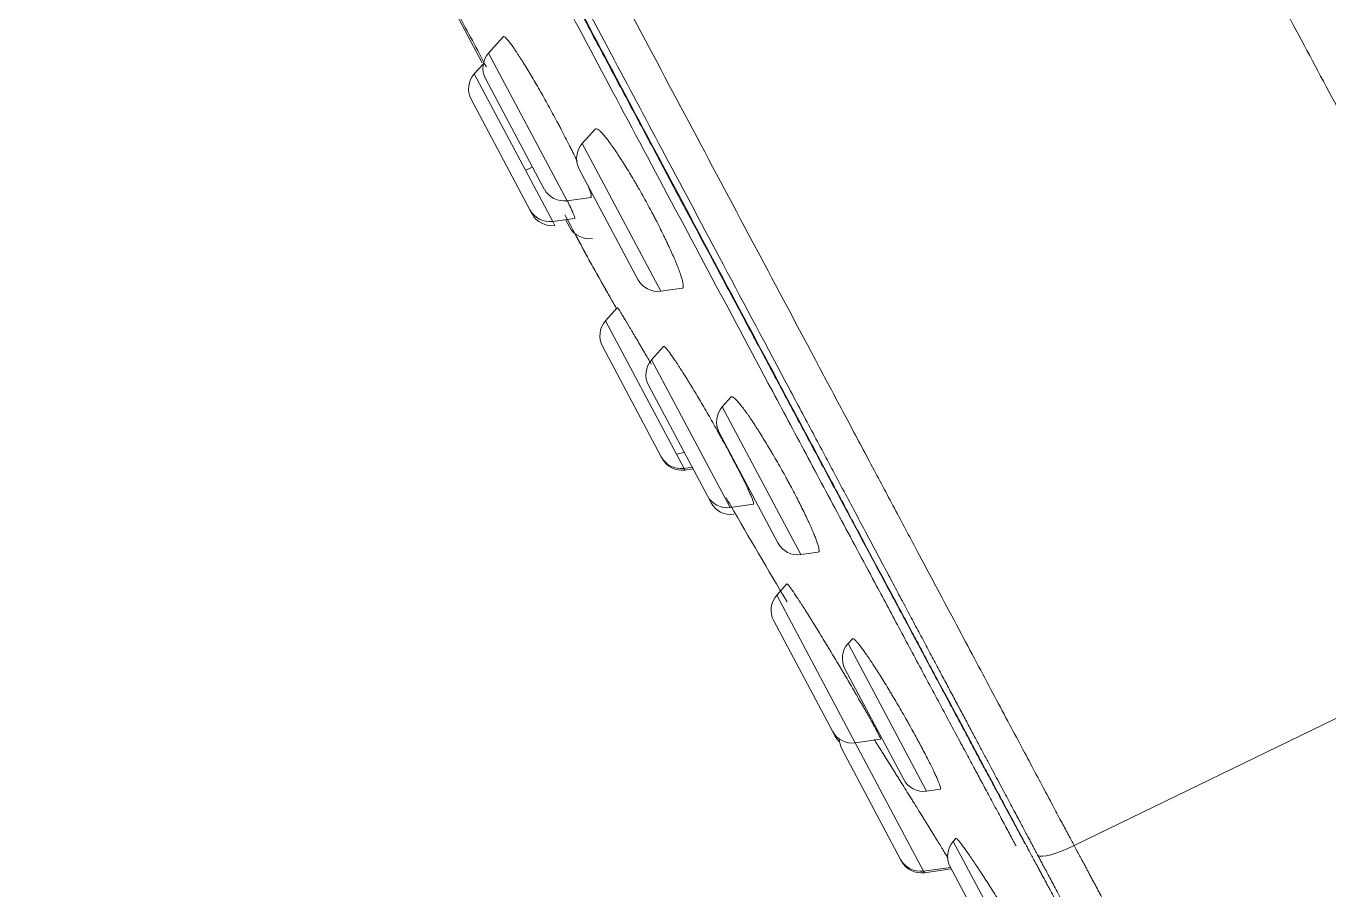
# Model space of a CAD drawing. Header units: millimetres. Extents: x 2433 to 4809, y -10272 to -6912.
# Drawn here: x 4258.15 to 4287.29, y -8421.56 to -8402.25 of the extents above; entities that cross this region are included whole.
import ezdxf

# ---------------------------------------------------------------- set-up
doc = ezdxf.new("R2010")
doc.units = ezdxf.units.MM

msp = doc.modelspace()

# ---------------------------------------------------------------- linework, layer by layer
at = {"linetype": 'Continuous', "lineweight": 18, "extrusion": (-1, -2.22045e-16, 0)}
for p, q in [((4266.545, -8399.676), (4268.35, -8403.07)), ((4268.495, -8402.854), (4268.823, -8402.489)), ((4268.376, -8403.091), (4268.174, -8403.315)), ((4269.739, -8405.895), (4268.425, -8403.423)), ((4269.418, -8406.357), (4268.104, -8403.885)), ((4270.589, -8404.876), (4270.88, -8404.552)), ((4271.833, -8407.917), (4270.519, -8405.445)), ((4270.25, -8406.156), (4270.778, -8406.081)), ((4269.467, -8406.447), (4269.418, -8406.357)), ((4269.929, -8406.617), (4270.411, -8406.55)), ((4270.215, -8406.577), (4270.301, -8406.738)), ((4272.345, -8408.177), (4272.825, -8408.11)), ((4271.368, -8408.55), (4271.11, -8408.837)), ((4272.354, -8411.879), (4271.04, -8409.406)), ((4272.14, -8409.711), (4272.406, -8409.416)), ((4273.385, -8412.752), (4272.071, -8410.28)), ((4273.92, -8410.542), (4273.72, -8410.764)), ((4274.964, -8413.805), (4273.65, -8411.333)), ((4272.374, -8411.916), (4272.354, -8411.879)), ((4272.865, -8412.139), (4273.046, -8412.114)), ((4273.066, -8412.151), (4272.885, -8412.177)), ((4273.466, -8412.904), (4273.385, -8412.752)), ((4273.896, -8413.012), (4274.415, -8412.939)), ((4275.476, -8414.066), (4275.867, -8414.011)), ((4275.166, -8414.721), (4274.939, -8414.973)), ((4276.183, -8418.015), (4274.869, -8415.543)), ((4276.628, -8415.947), (4276.532, -8416.054)), ((4277.777, -8419.095), (4276.462, -8416.623)), ((4276.237, -8418.117), (4276.183, -8418.015)), ((4276.694, -8418.275), (4277.259, -8418.196)), ((4277.708, -8420.882), (4276.394, -8418.41)), ((4278.288, -8419.355), (4278.591, -8419.313)), ((4278.944, -8420.413), (4278.885, -8420.479)), ((4277.727, -8420.918), (4277.708, -8420.882)), ((4278.219, -8421.143), (4278.821, -8421.058)), ((4278.238, -8421.178), (4278.84, -8421.094)), ((4280.13, -8423.52), (4278.815, -8421.048))]:
    msp.add_line(p, q, dxfattribs=at)
at = {"linetype": 'Continuous', "lineweight": 13, "extrusion": (-1, -2.22045e-16, 0)}
for p, q in [((4268.495, -8402.854), (4270.25, -8406.156)), ((4268.174, -8403.315), (4269.319, -8405.469)), ((4270.589, -8404.876), (4272.345, -8408.177)), ((4269.479, -8405.405), (4269.319, -8405.469)), ((4269.929, -8406.617), (4269.319, -8405.469)), ((4269.978, -8406.708), (4269.929, -8406.617)), ((4271.11, -8408.837), (4272.695, -8411.819)), ((4272.14, -8409.711), (4273.896, -8413.012)), ((4273.72, -8410.764), (4275.476, -8414.066)), ((4272.87, -8411.783), (4272.695, -8411.819)), ((4272.865, -8412.139), (4272.695, -8411.819)), ((4272.865, -8412.139), (4272.885, -8412.177)), ((4274.939, -8414.973), (4276.694, -8418.275)), ((4281.588, -8420.569), (4293.279, -8414.897)), ((4276.532, -8416.054), (4278.288, -8419.355)), ((4276.694, -8418.275), (4278.219, -8421.143)), ((4278.288, -8419.355), (4278.592, -8419.313)), ((4278.885, -8420.479), (4280.641, -8423.78)), ((4278.219, -8421.143), (4278.238, -8421.178))]:
    msp.add_line(p, q, dxfattribs=at)
at = {"linetype": 'Continuous', "lineweight": 18}
msp.add_arc((4270.742, -8406.503), 0.5, 208, 278.5108, dxfattribs=at)
for centre, major_axis, start_param, end_param in [((4268.866, -8403.188), (0.441, 0.235), 1.919862, 3.141593), ((4268.545, -8403.65), (0.441, 0.235), 1.919862, 3.141593), ((4270.961, -8405.21), (0.441, 0.235), 1.919862, 3.141593), ((4270.181, -8405.66), (-0.441, -0.235), 0, 1.22173), ((4269.86, -8406.122), (-0.441, -0.235), 0, 1.22173), ((4269.908, -8406.213), (-0.441, -0.235), 0, 1.22173), ((4272.275, -8407.682), (-0.441, -0.235), 0, 1.22173), ((4271.481, -8409.172), (0.441, 0.235), 1.919862, 3.141593), ((4272.512, -8410.045), (0.441, 0.235), 1.919862, 3.141593), ((4274.092, -8411.099), (0.441, 0.235), 1.919862, 3.141593), ((4272.796, -8411.644), (-0.441, -0.235), 0, 1.22173), ((4272.816, -8411.681), (-0.441, -0.235), 0, 1.22173), ((4273.826, -8412.517), (-0.441, -0.235), 0, 1.22173), ((4273.908, -8412.67), (-0.441, -0.235), 0, 1.22173), ((4275.406, -8413.571), (-0.441, -0.235), 0, 1.22173), ((4275.31, -8415.308), (0.441, 0.235), 1.919862, 3.141593), ((4276.904, -8416.388), (0.441, 0.235), 1.919862, 3.141593), ((4276.625, -8417.78), (-0.441, -0.235), 0, 1.22173), ((4276.679, -8417.882), (-0.441, -0.235), 0, 0.338934), ((4276.835, -8418.175), (0.441, 0.235), 2.677088, 3.141593), ((4278.218, -8418.86), (-0.441, -0.235), 0, 1.22173), ((4279.257, -8420.813), (0.441, 0.235), 1.919862, 3.141593), ((4278.149, -8420.647), (-0.441, -0.235), 0, 1.22173), ((4278.168, -8420.683), (-0.441, -0.235), 0, 1.22173)]:
    msp.add_ellipse(centre, major_axis=major_axis, ratio=0.999988, start_param=start_param, end_param=end_param, dxfattribs=at)
at = {"linetype": 'Continuous', "lineweight": 13}
msp.add_ellipse((4281.644, -8420.305), major_axis=(-0.882, -0.472), ratio=0.209456, start_param=0.110928, end_param=1.395667, dxfattribs=at)
at = {"linetype": 'Continuous', "lineweight": 18}
for points, knots in [([(4342.684, -8551.682), (4342.592, -8550.139), (4342.292, -8545.573), (4341.725, -8538.884), (4341.062, -8532.074), (4340.481, -8526.737), (4339.882, -8521.654), (4339.183, -8516.17), (4338.311, -8509.843), (4337.078, -8501.674), (4335.228, -8491.3), (4332.513, -8479.027), (4329.173, -8466.465), (4324.876, -8452.667), (4319.676, -8438.444), (4313.639, -8424.314), (4308.843, -8414.388), (4305.445, -8407.84), (4303.022, -8403.33), (4299.848, -8397.663), (4295.557, -8390.432), (4290.161, -8381.893), (4283.051, -8372.869), (4274.369, -8363.957), (4267.704, -8358.592), (4264.147, -8356.061)], [0, 0, 0, 0, 0.021404, 0.063354, 0.09294, 0.116141, 0.137692, 0.163801, 0.192684, 0.226123, 0.278193, 0.338556, 0.40011, 0.458112, 0.538598, 0.609671, 0.67079, 0.691177, 0.711824, 0.741678, 0.781095, 0.828257, 0.88141, 0.939887, 1, 1, 1, 1]), ([(4258.405, -8378.985), (4258.409, -8378.992), (4258.419, -8379.01), (4258.434, -8379.04), (4258.453, -8379.076), (4258.476, -8379.119), (4258.502, -8379.168), (4258.531, -8379.224), (4258.564, -8379.286), (4258.6, -8379.355), (4258.64, -8379.431), (4258.684, -8379.513), (4258.731, -8379.602), (4258.781, -8379.698), (4258.835, -8379.8), (4258.892, -8379.909), (4258.953, -8380.024), (4259.018, -8380.146), (4259.085, -8380.275), (4259.157, -8380.41), (4259.232, -8380.551), (4259.31, -8380.7), (4259.392, -8380.855), (4259.477, -8381.017), (4259.566, -8381.185), (4259.658, -8381.36), (4259.754, -8381.541), (4259.854, -8381.73), (4259.957, -8381.924), (4260.063, -8382.126), (4260.173, -8382.334), (4260.287, -8382.549), (4260.404, -8382.771), (4260.525, -8382.999), (4260.649, -8383.234), (4260.777, -8383.475), (4260.908, -8383.724), (4261.043, -8383.979), (4261.181, -8384.241), (4261.323, -8384.509), (4261.469, -8384.784), (4261.618, -8385.066), (4261.771, -8385.355), (4261.927, -8385.651), (4262.087, -8385.953), (4262.25, -8386.262), (4262.417, -8386.578), (4262.588, -8386.9), (4262.763, -8387.229), (4262.94, -8387.566), (4263.122, -8387.908), (4263.307, -8388.258), (4263.496, -8388.614), (4263.688, -8388.978), (4264.209, -8389.962), (4265.048, -8391.544), (4266.194, -8393.704), (4267.307, -8395.801), (4268.387, -8397.834), (4269.533, -8399.99), (4270.774, -8402.325), (4272.142, -8404.893), (4273.565, -8407.564), (4274.631, -8409.561), (4275.318, -8410.849), (4275.607, -8411.391), (4275.888, -8411.917), (4276.16, -8412.427), (4276.425, -8412.922), (4276.681, -8413.401), (4276.929, -8413.865), (4277.168, -8414.313), (4277.399, -8414.746), (4277.622, -8415.164), (4277.837, -8415.565), (4278.044, -8415.952), (4278.242, -8416.323), (4278.433, -8416.679), (4278.615, -8417.019), (4278.789, -8417.344), (4278.954, -8417.654), (4279.112, -8417.949), (4279.261, -8418.228), (4279.403, -8418.492), (4279.536, -8418.741), (4279.661, -8418.974), (4279.778, -8419.193), (4279.887, -8419.396), (4279.988, -8419.584), (4280.08, -8419.757), (4280.165, -8419.915), (4280.242, -8420.058), (4280.31, -8420.186), (4280.37, -8420.299), (4280.423, -8420.396), (4280.467, -8420.478), (4280.503, -8420.546), (4280.531, -8420.598), (4280.547, -8420.628), (4280.554, -8420.641)], [0, 0, 0, 0, 0.000562, 0.001285, 0.002167, 0.003209, 0.00441, 0.005772, 0.007293, 0.008974, 0.010815, 0.012816, 0.014977, 0.017298, 0.019778, 0.022418, 0.025218, 0.028178, 0.031297, 0.034575, 0.038013, 0.041611, 0.045368, 0.049284, 0.053361, 0.057596, 0.061991, 0.066546, 0.07126, 0.076134, 0.081168, 0.086361, 0.091714, 0.097227, 0.102899, 0.10873, 0.114721, 0.120872, 0.127182, 0.133652, 0.140281, 0.14707, 0.154018, 0.161125, 0.168392, 0.175819, 0.183405, 0.19115, 0.199054, 0.207118, 0.215341, 0.223724, 0.232266, 0.240967, 0.249828, 0.302948, 0.354511, 0.404519, 0.452975, 0.499882, 0.558611, 0.619866, 0.683651, 0.749973, 0.763338, 0.776338, 0.788972, 0.801241, 0.813144, 0.824681, 0.835852, 0.846658, 0.857098, 0.867172, 0.87688, 0.886221, 0.895197, 0.903807, 0.91205, 0.919927, 0.927438, 0.934583, 0.941361, 0.947773, 0.95382, 0.9595, 0.964814, 0.969762, 0.974344, 0.97856, 0.982409, 0.985892, 0.989007, 0.991756, 0.994139, 0.996154, 0.997803, 0.999085, 1, 1, 1, 1]), ([(4266.233, -8399.005), (4266.435, -8399.384), (4266.641, -8399.773), (4266.96, -8400.372), (4267.068, -8400.575), (4267.283, -8400.979), (4267.39, -8401.18), (4267.709, -8401.781), (4267.921, -8402.18), (4268.238, -8402.775), (4268.342, -8402.972), (4268.444, -8403.164)], [0, 0, 0, 0, 0.282935, 0.282935, 0.425976, 0.425976, 0.569017, 0.569017, 0.855099, 0.855099, 1, 1, 1, 1]), ([(4268.823, -8402.489), (4268.826, -8402.485), (4268.831, -8402.484), (4268.844, -8402.488), (4268.86, -8402.497), (4268.882, -8402.518), (4268.901, -8402.539), (4268.908, -8402.546), (4268.922, -8402.563), (4268.93, -8402.572), (4268.953, -8402.601), (4268.988, -8402.645), (4269.047, -8402.727), (4269.091, -8402.793), (4269.126, -8402.846), (4269.139, -8402.864), (4269.163, -8402.902), (4269.176, -8402.921), (4269.24, -8403.02), (4269.295, -8403.108), (4269.368, -8403.228), (4269.382, -8403.252), (4269.405, -8403.29), (4269.413, -8403.302), (4269.428, -8403.328), (4269.466, -8403.391), (4269.536, -8403.51), (4269.6, -8403.62), (4269.664, -8403.732), (4269.697, -8403.79), (4269.763, -8403.907), (4269.828, -8404.025), (4269.926, -8404.203), (4269.991, -8404.323), (4270.031, -8404.398), (4270.039, -8404.413), (4270.055, -8404.443), (4270.063, -8404.458), (4270.087, -8404.503), (4270.102, -8404.533), (4270.18, -8404.681), (4270.239, -8404.796), (4270.31, -8404.937), (4270.324, -8404.965), (4270.352, -8405.02), (4270.366, -8405.048), (4270.406, -8405.129), (4270.437, -8405.193), (4270.467, -8405.254), (4270.472, -8405.266)], [0, 0, 0, 0, 0.044998, 0.044998, 0.089997, 0.134995, 0.134995, 0.157495, 0.157495, 0.179994, 0.179994, 0.224992, 0.269991, 0.314989, 0.314989, 0.337488, 0.337488, 0.359987, 0.359987, 0.449984, 0.449984, 0.472484, 0.472484, 0.483733, 0.483733, 0.494983, 0.539981, 0.58498, 0.58498, 0.629978, 0.629978, 0.674976, 0.719975, 0.764973, 0.764973, 0.776223, 0.776223, 0.787473, 0.787473, 0.809972, 0.809972, 0.899969, 0.899969, 0.922468, 0.922468, 0.944967, 0.944967, 0.989965, 1, 1, 1, 1]), ([(4270.88, -8404.552), (4270.885, -8404.546), (4270.892, -8404.543), (4270.908, -8404.544), (4270.927, -8404.55), (4270.952, -8404.568), (4270.973, -8404.586), (4270.981, -8404.593), (4270.997, -8404.608), (4271.005, -8404.616), (4271.031, -8404.643), (4271.068, -8404.684), (4271.132, -8404.762), (4271.179, -8404.824), (4271.216, -8404.875), (4271.229, -8404.893), (4271.255, -8404.929), (4271.269, -8404.948), (4271.309, -8405.006), (4271.364, -8405.087), (4271.423, -8405.177), (4271.469, -8405.248), (4271.484, -8405.272), (4271.515, -8405.321), (4271.531, -8405.346), (4271.579, -8405.422), (4271.642, -8405.526), (4271.708, -8405.635), (4271.757, -8405.719), (4271.782, -8405.761), (4271.807, -8405.804), (4271.823, -8405.833), (4271.832, -8405.848), (4271.874, -8405.921), (4271.94, -8406.038), (4272.038, -8406.216), (4272.103, -8406.336), (4272.151, -8406.426), (4272.167, -8406.456), (4272.199, -8406.516), (4272.214, -8406.546), (4272.26, -8406.635), (4272.32, -8406.753), (4272.377, -8406.867), (4272.419, -8406.952), (4272.432, -8406.98), (4272.459, -8407.036), (4272.472, -8407.064), (4272.511, -8407.145), (4272.56, -8407.25), (4272.604, -8407.349), (4272.635, -8407.421), (4272.651, -8407.456), (4272.665, -8407.49), (4272.675, -8407.513), (4272.679, -8407.524), (4272.702, -8407.58), (4272.736, -8407.664), (4272.777, -8407.775), (4272.799, -8407.84), (4272.813, -8407.885), (4272.817, -8407.9), (4272.825, -8407.927), (4272.828, -8407.94), (4272.837, -8407.977), (4272.846, -8408.02), (4272.848, -8408.053), (4272.848, -8408.072), (4272.847, -8408.078), (4272.845, -8408.089), (4272.843, -8408.093), (4272.838, -8408.104), (4272.832, -8408.109), (4272.825, -8408.11)], [0, 0, 0, 0, 0.03125, 0.03125, 0.0625, 0.09375, 0.09375, 0.109375, 0.109375, 0.125, 0.125, 0.15625, 0.1875, 0.21875, 0.21875, 0.234375, 0.234375, 0.25, 0.25, 0.28125, 0.3125, 0.3125, 0.328125, 0.328125, 0.34375, 0.34375, 0.375, 0.40625, 0.40625, 0.421875, 0.429688, 0.429688, 0.4375, 0.4375, 0.46875, 0.5, 0.53125, 0.53125, 0.546875, 0.546875, 0.5625, 0.5625, 0.59375, 0.625, 0.625, 0.640625, 0.640625, 0.65625, 0.65625, 0.6875, 0.71875, 0.71875, 0.734375, 0.742188, 0.742188, 0.75, 0.75, 0.78125, 0.8125, 0.84375, 0.84375, 0.859375, 0.859375, 0.875, 0.875, 0.90625, 0.9375, 0.9375, 0.953125, 0.953125, 0.96875, 0.96875, 1, 1, 1, 1]), ([(4270.717, -8405.816), (4270.721, -8405.826), (4270.725, -8405.837), (4270.735, -8405.862), (4270.74, -8405.876), (4270.75, -8405.903), (4270.754, -8405.916), (4270.775, -8405.977), (4270.784, -8406.014), (4270.789, -8406.046), (4270.789, -8406.051), (4270.789, -8406.061), (4270.789, -8406.066), (4270.787, -8406.076), (4270.783, -8406.08), (4270.778, -8406.081)], [0, 0, 0, 0, 0.064284, 0.064284, 0.157855, 0.157855, 0.251427, 0.251427, 0.625714, 0.625714, 0.719285, 0.719285, 0.812857, 0.812857, 1, 1, 1, 1]), ([(4270.26, -8406.166), (4270.273, -8406.193), (4270.286, -8406.219), (4270.301, -8406.251), (4270.305, -8406.259), (4270.313, -8406.275), (4270.316, -8406.283), (4270.327, -8406.306), (4270.334, -8406.32), (4270.366, -8406.39), (4270.386, -8406.435), (4270.403, -8406.478), (4270.406, -8406.486), (4270.412, -8406.5), (4270.414, -8406.507), (4270.42, -8406.524), (4270.422, -8406.533), (4270.423, -8406.545), (4270.423, -8406.548), (4270.42, -8406.548)], [0, 0, 0, 0, 0.111168, 0.111168, 0.148224, 0.148224, 0.185281, 0.185281, 0.259393, 0.259393, 0.555842, 0.555842, 0.629954, 0.629954, 0.704067, 0.704067, 0.852291, 0.852291, 1, 1, 1, 1]), ([(4270.201, -8406.47), (4270.323, -8406.699), (4270.427, -8406.894), (4270.601, -8407.221), (4270.672, -8407.353), (4270.723, -8407.449)], [0, 0, 0, 0, 0.5, 0.5, 1, 1, 1, 1]), ([(4270.731, -8407.464), (4270.682, -8407.372), (4270.614, -8407.245), (4270.504, -8407.038), (4270.477, -8406.988), (4270.449, -8406.935)], [0, 0, 0, 0, 0.771903, 0.771903, 1, 1, 1, 1]), ([(4270.723, -8407.449), (4270.728, -8407.459), (4270.74, -8407.481), (4270.775, -8407.543), (4270.796, -8407.581), (4270.819, -8407.62)], [0, 0, 0, 0, 0.5, 0.5, 1, 1, 1, 1]), ([(4270.826, -8407.634), (4270.804, -8407.594), (4270.782, -8407.556), (4270.748, -8407.495), (4270.736, -8407.473), (4270.731, -8407.464)], [0, 0, 0, 0, 0.5, 0.5, 1, 1, 1, 1]), ([(4270.819, -8407.62), (4270.917, -8407.794), (4271.015, -8407.968), (4271.194, -8408.284), (4271.274, -8408.425), (4271.354, -8408.566)], [0, 0, 0, 0, 0.552126, 0.552126, 1, 1, 1, 1]), ([(4271.354, -8408.566), (4271.286, -8408.447), (4271.218, -8408.328), (4271.042, -8408.017), (4270.934, -8407.825), (4270.826, -8407.634)], [0, 0, 0, 0, 0.383885, 0.383885, 1, 1, 1, 1]), ([(4271.373, -8408.545), (4271.373, -8408.544), (4271.374, -8408.545), (4271.377, -8408.548), (4271.379, -8408.55), (4271.383, -8408.556), (4271.386, -8408.559), (4271.401, -8408.58), (4271.419, -8408.608), (4271.449, -8408.656), (4271.455, -8408.666), (4271.469, -8408.688), (4271.476, -8408.7), (4271.499, -8408.737), (4271.515, -8408.764), (4271.569, -8408.852), (4271.61, -8408.92), (4271.667, -8409.017), (4271.679, -8409.037), (4271.703, -8409.077), (4271.716, -8409.098), (4271.754, -8409.162), (4271.806, -8409.25), (4271.862, -8409.345), (4271.905, -8409.419), (4271.92, -8409.444), (4271.942, -8409.482), (4271.95, -8409.495), (4271.965, -8409.521), (4271.972, -8409.534), (4272.029, -8409.632), (4272.08, -8409.719), (4272.132, -8409.808)], [0, 0, 0, 0, 0.045689, 0.045689, 0.083473, 0.083473, 0.121257, 0.121257, 0.272393, 0.272393, 0.310177, 0.310177, 0.347961, 0.347961, 0.423529, 0.423529, 0.574665, 0.574665, 0.612449, 0.612449, 0.650233, 0.650233, 0.725801, 0.801369, 0.801369, 0.839153, 0.839153, 0.858045, 0.858045, 0.876937, 0.876937, 1, 1, 1, 1]), ([(4272.406, -8409.416), (4272.408, -8409.413), (4272.413, -8409.412), (4272.424, -8409.417), (4272.439, -8409.428), (4272.46, -8409.45), (4272.478, -8409.471), (4272.485, -8409.479), (4272.498, -8409.496), (4272.506, -8409.505), (4272.544, -8409.554), (4272.58, -8409.603), (4272.642, -8409.693), (4272.664, -8409.725), (4272.699, -8409.778), (4272.711, -8409.796), (4272.736, -8409.833), (4272.748, -8409.853), (4272.812, -8409.951), (4272.867, -8410.037), (4272.94, -8410.155), (4272.955, -8410.179), (4272.978, -8410.216), (4272.985, -8410.228), (4273, -8410.253), (4273.039, -8410.316), (4273.109, -8410.432), (4273.206, -8410.594), (4273.272, -8410.706), (4273.339, -8410.821), (4273.372, -8410.879), (4273.439, -8410.995), (4273.505, -8411.111), (4273.571, -8411.228), (4273.612, -8411.301), (4273.62, -8411.316), (4273.637, -8411.345), (4273.645, -8411.36), (4273.669, -8411.404), (4273.686, -8411.433), (4273.766, -8411.577), (4273.827, -8411.69), (4273.9, -8411.827), (4273.915, -8411.854), (4273.944, -8411.908), (4273.958, -8411.935), (4274, -8412.014), (4274.027, -8412.065), (4274.104, -8412.213), (4274.151, -8412.305), (4274.204, -8412.412), (4274.214, -8412.433), (4274.234, -8412.474), (4274.243, -8412.493), (4274.271, -8412.551), (4274.305, -8412.622), (4274.333, -8412.684), (4274.352, -8412.727), (4274.358, -8412.741), (4274.369, -8412.768), (4274.374, -8412.78), (4274.398, -8412.839), (4274.41, -8412.875), (4274.418, -8412.906), (4274.419, -8412.911), (4274.421, -8412.921), (4274.421, -8412.925), (4274.42, -8412.935), (4274.418, -8412.939), (4274.415, -8412.939)], [0, 0, 0, 0, 0.03125, 0.03125, 0.0625, 0.09375, 0.09375, 0.109375, 0.109375, 0.125, 0.125, 0.1875, 0.1875, 0.21875, 0.21875, 0.234375, 0.234375, 0.25, 0.25, 0.3125, 0.3125, 0.328125, 0.328125, 0.335938, 0.335938, 0.34375, 0.375, 0.40625, 0.4375, 0.4375, 0.46875, 0.46875, 0.5, 0.53125, 0.53125, 0.539063, 0.539063, 0.546875, 0.546875, 0.5625, 0.5625, 0.625, 0.625, 0.640625, 0.640625, 0.65625, 0.65625, 0.6875, 0.6875, 0.75, 0.75, 0.765625, 0.765625, 0.78125, 0.78125, 0.8125, 0.84375, 0.84375, 0.859375, 0.859375, 0.875, 0.875, 0.9375, 0.9375, 0.953125, 0.953125, 0.96875, 0.96875, 1, 1, 1, 1]), ([(4273.919, -8410.543), (4273.923, -8410.538), (4273.929, -8410.536), (4273.944, -8410.537), (4273.962, -8410.544), (4273.986, -8410.563), (4274.006, -8410.581), (4274.013, -8410.588), (4274.028, -8410.603), (4274.036, -8410.611), (4274.078, -8410.656), (4274.116, -8410.702), (4274.181, -8410.787), (4274.204, -8410.818), (4274.241, -8410.868), (4274.253, -8410.885), (4274.279, -8410.921), (4274.292, -8410.94), (4274.358, -8411.034), (4274.414, -8411.118), (4274.488, -8411.233), (4274.503, -8411.256), (4274.534, -8411.304), (4274.549, -8411.329), (4274.596, -8411.403), (4274.659, -8411.504), (4274.723, -8411.61), (4274.772, -8411.692), (4274.789, -8411.719), (4274.822, -8411.775), (4274.838, -8411.803), (4274.888, -8411.888), (4274.954, -8412.002), (4275.052, -8412.175), (4275.116, -8412.292), (4275.164, -8412.379), (4275.18, -8412.409), (4275.212, -8412.467), (4275.227, -8412.496), (4275.305, -8412.64), (4275.363, -8412.753), (4275.433, -8412.89), (4275.447, -8412.917), (4275.467, -8412.958), (4275.474, -8412.971), (4275.488, -8412.998), (4275.521, -8413.064), (4275.577, -8413.179), (4275.622, -8413.275), (4275.654, -8413.345), (4275.664, -8413.367), (4275.685, -8413.412), (4275.695, -8413.434), (4275.723, -8413.499), (4275.758, -8413.58), (4275.802, -8413.688), (4275.825, -8413.751), (4275.841, -8413.794), (4275.845, -8413.808), (4275.854, -8413.835), (4275.858, -8413.847), (4275.875, -8413.907), (4275.883, -8413.943), (4275.884, -8413.975), (4275.884, -8413.981), (4275.883, -8413.991), (4275.882, -8413.995), (4275.878, -8414.006), (4275.873, -8414.01), (4275.867, -8414.011)], [0, 0, 0, 0, 0.03125, 0.03125, 0.0625, 0.09375, 0.09375, 0.109375, 0.109375, 0.125, 0.125, 0.1875, 0.1875, 0.21875, 0.21875, 0.234375, 0.234375, 0.25, 0.25, 0.3125, 0.3125, 0.328125, 0.328125, 0.34375, 0.34375, 0.375, 0.40625, 0.40625, 0.421875, 0.421875, 0.4375, 0.4375, 0.46875, 0.5, 0.53125, 0.53125, 0.546875, 0.546875, 0.5625, 0.5625, 0.625, 0.625, 0.640625, 0.640625, 0.648437, 0.648437, 0.65625, 0.6875, 0.71875, 0.71875, 0.734375, 0.734375, 0.75, 0.75, 0.78125, 0.8125, 0.84375, 0.84375, 0.859375, 0.859375, 0.875, 0.875, 0.9375, 0.9375, 0.953125, 0.953125, 0.96875, 0.96875, 1, 1, 1, 1]), ([(4273.805, -8412.792), (4273.837, -8412.848), (4274.286, -8413.627), (4274.742, -8414.404), (4275.17, -8415.124)], [0, 0, 0, 0, 0.071602, 1, 1, 1, 1]), ([(4275.166, -8414.721), (4275.169, -8414.717), (4275.178, -8414.725), (4275.202, -8414.753), (4275.212, -8414.765), (4275.228, -8414.787), (4275.234, -8414.795), (4275.247, -8414.813), (4275.254, -8414.822), (4275.291, -8414.873), (4275.325, -8414.924), (4275.386, -8415.015), (4275.407, -8415.048), (4275.442, -8415.101), (4275.454, -8415.119), (4275.478, -8415.156), (4275.49, -8415.176), (4275.554, -8415.274), (4275.608, -8415.36), (4275.682, -8415.477), (4275.697, -8415.501), (4275.719, -8415.538), (4275.727, -8415.55), (4275.742, -8415.575), (4275.781, -8415.637), (4275.821, -8415.701), (4275.917, -8415.857), (4275.983, -8415.966), (4276.069, -8416.107), (4276.086, -8416.135), (4276.12, -8416.191), (4276.137, -8416.22), (4276.189, -8416.305), (4276.257, -8416.419), (4276.325, -8416.533), (4276.377, -8416.619), (4276.394, -8416.648), (4276.428, -8416.705), (4276.445, -8416.733), (4276.528, -8416.875), (4276.593, -8416.985), (4276.671, -8417.118), (4276.694, -8417.157), (4276.717, -8417.197), (4276.732, -8417.223), (4276.739, -8417.236), (4276.777, -8417.3), (4276.805, -8417.35), (4276.889, -8417.494), (4276.94, -8417.583), (4276.998, -8417.687), (4277.01, -8417.707), (4277.032, -8417.746), (4277.042, -8417.766), (4277.073, -8417.821), (4277.112, -8417.891), (4277.144, -8417.951), (4277.167, -8417.992), (4277.174, -8418.006), (4277.187, -8418.031), (4277.193, -8418.043), (4277.223, -8418.1), (4277.239, -8418.134), (4277.255, -8418.17), (4277.258, -8418.179), (4277.26, -8418.188), (4277.261, -8418.191), (4277.261, -8418.194), (4277.26, -8418.195), (4277.259, -8418.196)], [0, 0, 0, 0, 0.0625, 0.0625, 0.09375, 0.09375, 0.109375, 0.109375, 0.125, 0.125, 0.1875, 0.1875, 0.21875, 0.21875, 0.234375, 0.234375, 0.25, 0.25, 0.3125, 0.3125, 0.328125, 0.328125, 0.335938, 0.335938, 0.34375, 0.375, 0.375, 0.4375, 0.4375, 0.453125, 0.453125, 0.46875, 0.46875, 0.5, 0.53125, 0.53125, 0.546875, 0.546875, 0.5625, 0.5625, 0.625, 0.625, 0.640625, 0.648437, 0.648437, 0.65625, 0.65625, 0.6875, 0.6875, 0.75, 0.75, 0.765625, 0.765625, 0.78125, 0.78125, 0.8125, 0.84375, 0.84375, 0.859375, 0.859375, 0.875, 0.875, 0.9375, 0.9375, 0.96875, 0.96875, 0.984375, 0.984375, 1, 1, 1, 1]), ([(4276.628, -8415.947), (4276.634, -8415.939), (4276.647, -8415.943), (4276.675, -8415.964), (4276.686, -8415.974), (4276.705, -8415.993), (4276.712, -8416), (4276.726, -8416.016), (4276.733, -8416.024), (4276.772, -8416.069), (4276.809, -8416.116), (4276.871, -8416.2), (4276.893, -8416.23), (4276.928, -8416.28), (4276.94, -8416.297), (4276.964, -8416.332), (4276.977, -8416.351), (4277.04, -8416.444), (4277.095, -8416.526), (4277.167, -8416.638), (4277.182, -8416.661), (4277.212, -8416.708), (4277.227, -8416.731), (4277.272, -8416.804), (4277.334, -8416.902), (4277.397, -8417.006), (4277.445, -8417.085), (4277.461, -8417.111), (4277.493, -8417.165), (4277.51, -8417.193), (4277.592, -8417.33), (4277.657, -8417.441), (4277.753, -8417.609), (4277.785, -8417.665), (4277.834, -8417.749), (4277.85, -8417.778), (4277.881, -8417.834), (4277.897, -8417.862), (4277.975, -8418.001), (4278.034, -8418.109), (4278.106, -8418.241), (4278.12, -8418.267), (4278.148, -8418.319), (4278.161, -8418.345), (4278.202, -8418.421), (4278.228, -8418.47), (4278.302, -8418.612), (4278.347, -8418.701), (4278.398, -8418.804), (4278.408, -8418.824), (4278.427, -8418.863), (4278.436, -8418.882), (4278.463, -8418.937), (4278.495, -8419.006), (4278.522, -8419.066), (4278.539, -8419.107), (4278.545, -8419.121), (4278.555, -8419.146), (4278.56, -8419.158), (4278.582, -8419.215), (4278.593, -8419.249), (4278.599, -8419.279), (4278.6, -8419.285), (4278.601, -8419.294), (4278.6, -8419.298), (4278.599, -8419.308), (4278.596, -8419.312), (4278.592, -8419.313)], [0, 0, 0, 0, 0.0625, 0.0625, 0.09375, 0.09375, 0.109375, 0.109375, 0.125, 0.125, 0.1875, 0.1875, 0.21875, 0.21875, 0.234375, 0.234375, 0.25, 0.25, 0.3125, 0.3125, 0.328125, 0.328125, 0.34375, 0.34375, 0.375, 0.40625, 0.40625, 0.421875, 0.421875, 0.4375, 0.4375, 0.5, 0.5, 0.53125, 0.53125, 0.546875, 0.546875, 0.5625, 0.5625, 0.625, 0.625, 0.640625, 0.640625, 0.65625, 0.65625, 0.6875, 0.6875, 0.75, 0.75, 0.765625, 0.765625, 0.78125, 0.78125, 0.8125, 0.84375, 0.84375, 0.859375, 0.859375, 0.875, 0.875, 0.9375, 0.9375, 0.953125, 0.953125, 0.96875, 0.96875, 1, 1, 1, 1]), ([(4277.117, -8418.199), (4277.143, -8418.24), (4277.169, -8418.282), (4277.212, -8418.35), (4277.227, -8418.374), (4277.251, -8418.411), (4277.258, -8418.423), (4277.274, -8418.448), (4277.313, -8418.511), (4277.354, -8418.575), (4277.452, -8418.731), (4277.52, -8418.84), (4277.608, -8418.981), (4277.626, -8419.009), (4277.661, -8419.065), (4277.679, -8419.094), (4277.732, -8419.178), (4277.802, -8419.292), (4277.873, -8419.405), (4277.926, -8419.491), (4277.944, -8419.519), (4277.98, -8419.576), (4277.997, -8419.604), (4278.084, -8419.745), (4278.152, -8419.854), (4278.234, -8419.986), (4278.25, -8420.012), (4278.282, -8420.064), (4278.298, -8420.089), (4278.346, -8420.166), (4278.376, -8420.215), (4278.464, -8420.358), (4278.519, -8420.446), (4278.576, -8420.538), (4278.582, -8420.548), (4278.594, -8420.568), (4278.6, -8420.578), (4278.618, -8420.608), (4278.63, -8420.627), (4278.663, -8420.681), (4278.705, -8420.75), (4278.742, -8420.809), (4278.762, -8420.843), (4278.765, -8420.848), (4278.769, -8420.854)], [0, 0, 0, 0, 0.051691, 0.051691, 0.07923, 0.07923, 0.093, 0.093, 0.106769, 0.161847, 0.161847, 0.272004, 0.272004, 0.299543, 0.299543, 0.327082, 0.327082, 0.38216, 0.437239, 0.437239, 0.464778, 0.464778, 0.492317, 0.492317, 0.602473, 0.602473, 0.630012, 0.630012, 0.657551, 0.657551, 0.71263, 0.71263, 0.822786, 0.822786, 0.836556, 0.836556, 0.850325, 0.850325, 0.877864, 0.877864, 0.932942, 0.988021, 0.988021, 1, 1, 1, 1]), ([(4278.944, -8420.413), (4278.948, -8420.408), (4278.959, -8420.414), (4278.984, -8420.439), (4278.994, -8420.45), (4279.011, -8420.47), (4279.018, -8420.478), (4279.031, -8420.494), (4279.038, -8420.503), (4279.075, -8420.55), (4279.111, -8420.598), (4279.172, -8420.683), (4279.194, -8420.714), (4279.229, -8420.764), (4279.241, -8420.782), (4279.265, -8420.817), (4279.278, -8420.835), (4279.341, -8420.928), (4279.396, -8421.01), (4279.469, -8421.121), (4279.484, -8421.144), (4279.515, -8421.19), (4279.53, -8421.214), (4279.576, -8421.285), (4279.639, -8421.382), (4279.704, -8421.484), (4279.77, -8421.588), (4279.804, -8421.64), (4279.906, -8421.802), (4279.973, -8421.911), (4280.074, -8422.074), (4280.108, -8422.129), (4280.159, -8422.212), (4280.176, -8422.239), (4280.209, -8422.294), (4280.226, -8422.321), (4280.308, -8422.457), (4280.371, -8422.562), (4280.448, -8422.69), (4280.463, -8422.715), (4280.493, -8422.766), (4280.507, -8422.791), (4280.551, -8422.865), (4280.579, -8422.913), (4280.66, -8423.051), (4280.71, -8423.138), (4280.766, -8423.237), (4280.777, -8423.257), (4280.798, -8423.295), (4280.809, -8423.313), (4280.838, -8423.367), (4280.875, -8423.434), (4280.906, -8423.492), (4280.927, -8423.532), (4280.934, -8423.545), (4280.943, -8423.563), (4280.946, -8423.569), (4280.952, -8423.581), (4280.955, -8423.586), (4280.98, -8423.636), (4280.995, -8423.669), (4281.008, -8423.703), (4281.01, -8423.712), (4281.012, -8423.725), (4281.011, -8423.728), (4281.009, -8423.729)], [0, 0, 0, 0, 0.0625, 0.0625, 0.09375, 0.09375, 0.109375, 0.109375, 0.125, 0.125, 0.1875, 0.1875, 0.21875, 0.21875, 0.234375, 0.234375, 0.25, 0.25, 0.3125, 0.3125, 0.328125, 0.328125, 0.34375, 0.34375, 0.375, 0.40625, 0.40625, 0.4375, 0.4375, 0.5, 0.5, 0.53125, 0.53125, 0.546875, 0.546875, 0.5625, 0.5625, 0.625, 0.625, 0.640625, 0.640625, 0.65625, 0.65625, 0.6875, 0.6875, 0.75, 0.75, 0.765625, 0.765625, 0.78125, 0.78125, 0.8125, 0.84375, 0.84375, 0.859375, 0.859375, 0.867188, 0.867188, 0.875, 0.875, 0.9375, 0.9375, 0.96875, 0.96875, 1, 1, 1, 1]), ([(4280.554, -8420.641), (4280.563, -8420.658), (4280.582, -8420.693), (4280.613, -8420.749), (4280.646, -8420.811), (4280.681, -8420.877), (4280.72, -8420.949), (4280.761, -8421.025), (4280.805, -8421.107), (4280.852, -8421.194), (4280.902, -8421.286), (4280.954, -8421.383), (4281.009, -8421.485), (4281.093, -8421.642), (4281.203, -8421.846), (4281.332, -8422.086), (4281.451, -8422.307), (4281.634, -8422.647), (4281.883, -8423.111), (4282.201, -8423.702), (4282.518, -8424.293), (4282.83, -8424.875), (4283.131, -8425.438), (4283.417, -8425.972), (4283.688, -8426.479), (4283.943, -8426.957), (4284.24, -8427.514), (4284.563, -8428.121), (4284.895, -8428.746), (4285.182, -8429.287), (4285.394, -8429.69), (4285.55, -8429.987), (4285.662, -8430.201), (4285.761, -8430.393), (4285.829, -8430.523), (4285.871, -8430.605), (4285.892, -8430.646), (4285.912, -8430.685), (4285.932, -8430.724), (4285.951, -8430.761), (4285.97, -8430.797), (4285.987, -8430.832), (4286.005, -8430.866), (4286.021, -8430.899), (4286.037, -8430.931), (4286.052, -8430.961), (4286.067, -8430.991), (4286.081, -8431.019), (4286.095, -8431.047), (4286.108, -8431.073), (4286.121, -8431.098), (4286.129, -8431.115), (4286.133, -8431.123)], [0, 0, 0, 0, 0.003333, 0.007009, 0.011031, 0.015396, 0.020106, 0.02516, 0.030558, 0.036301, 0.042388, 0.04882, 0.055597, 0.062718, 0.080156, 0.096349, 0.111297, 0.125, 0.165658, 0.207168, 0.24954, 0.293086, 0.335853, 0.377853, 0.419093, 0.459582, 0.499326, 0.566383, 0.630371, 0.69131, 0.749217, 0.781897, 0.813604, 0.84434, 0.874106, 0.881803, 0.889464, 0.897088, 0.904676, 0.912228, 0.919743, 0.927221, 0.934664, 0.942069, 0.949438, 0.956771, 0.964067, 0.971327, 0.97855, 0.985736, 0.992886, 1, 1, 1, 1])]:
    msp.add_open_spline(points, degree=3, knots=knots, dxfattribs=at)
at = {"linetype": 'Continuous', "lineweight": 13}
for points, knots in [([(4272.088, -8370.933), (4272.105, -8370.965), (4272.141, -8371.03), (4272.195, -8371.13), (4272.253, -8371.237), (4272.314, -8371.35), (4272.378, -8371.468), (4272.467, -8371.635), (4272.607, -8371.896), (4272.761, -8372.184), (4272.907, -8372.455), (4273.019, -8372.665), (4273.135, -8372.881), (4273.255, -8373.105), (4273.379, -8373.336), (4273.512, -8373.584), (4273.699, -8373.931), (4273.985, -8374.464), (4274.411, -8375.257), (4274.939, -8376.242), (4275.52, -8377.325), (4276.103, -8378.413), (4276.676, -8379.483), (4277.239, -8380.534), (4278.083, -8382.113), (4279.218, -8384.236), (4280.65, -8386.918), (4282.093, -8389.622), (4283.315, -8391.913), (4284.318, -8393.794), (4285.106, -8395.272), (4285.911, -8396.782), (4286.733, -8398.325), (4287.572, -8399.899), (4288.427, -8401.504), (4289.314, -8403.17), (4290.234, -8404.895), (4291.184, -8406.679), (4292.024, -8408.255), (4292.818, -8409.745), (4293.369, -8410.781), (4293.782, -8411.557), (4293.971, -8411.913), (4294.113, -8412.178), (4294.206, -8412.353), (4294.272, -8412.477), (4294.346, -8412.616), (4294.464, -8412.837), (4294.597, -8413.086), (4294.722, -8413.319), (4294.816, -8413.495), (4294.899, -8413.651), (4294.95, -8413.748), (4294.974, -8413.793)], [0, 0, 0, 0, 0.002258, 0.004656, 0.007195, 0.009875, 0.012695, 0.015656, 0.021756, 0.031306, 0.036096, 0.041056, 0.046186, 0.051485, 0.056954, 0.062592, 0.069023, 0.081599, 0.100311, 0.125141, 0.151127, 0.176636, 0.201667, 0.226221, 0.250299, 0.312154, 0.374427, 0.437083, 0.500081, 0.533495, 0.567689, 0.602658, 0.638393, 0.674888, 0.712137, 0.750131, 0.791039, 0.832654, 0.874971, 0.901572, 0.93744, 0.947948, 0.956325, 0.962575, 0.966701, 0.968705, 0.971318, 0.976533, 0.984348, 0.988961, 0.993107, 0.996787, 1, 1, 1, 1]), ([(4293.279, -8414.897), (4293.263, -8414.867), (4293.229, -8414.802), (4293.175, -8414.703), (4293.118, -8414.595), (4293.057, -8414.481), (4292.991, -8414.359), (4292.916, -8414.219), (4292.833, -8414.065), (4292.744, -8413.899), (4292.654, -8413.732), (4292.584, -8413.602), (4292.515, -8413.474), (4292.429, -8413.312), (4292.286, -8413.045), (4292.086, -8412.673), (4291.811, -8412.159), (4291.443, -8411.472), (4290.965, -8410.58), (4290.21, -8409.172), (4289.055, -8407.016), (4287.438, -8403.999), (4285.678, -8400.713), (4284.051, -8397.676), (4282.767, -8395.281), (4281.023, -8392.029), (4278.765, -8387.826), (4276.329, -8383.306), (4274.419, -8379.773), (4273.236, -8377.59), (4272.273, -8375.816), (4271.671, -8374.708), (4271.158, -8373.765), (4270.865, -8373.226), (4270.644, -8372.817), (4270.502, -8372.556), (4270.374, -8372.322), (4270.261, -8372.114), (4270.161, -8371.933), (4270.099, -8371.821), (4270.071, -8371.77)], [0, 0, 0, 0, 0.002171, 0.004516, 0.007035, 0.009729, 0.012596, 0.015638, 0.019552, 0.023466, 0.027381, 0.031295, 0.032613, 0.036399, 0.042653, 0.051373, 0.062561, 0.078737, 0.099561, 0.125031, 0.177164, 0.249871, 0.334641, 0.404573, 0.459667, 0.499922, 0.628918, 0.749709, 0.812986, 0.874861, 0.902264, 0.937412, 0.952781, 0.968698, 0.975467, 0.981616, 0.987143, 0.992049, 0.996335, 1, 1, 1, 1]), ([(4259.042, -8378.168), (4259.068, -8378.216), (4259.123, -8378.32), (4259.213, -8378.49), (4259.316, -8378.685), (4259.432, -8378.906), (4259.563, -8379.152), (4259.707, -8379.423), (4259.864, -8379.72), (4260.035, -8380.043), (4260.22, -8380.391), (4260.418, -8380.765), (4260.63, -8381.164), (4260.856, -8381.59), (4261.095, -8382.041), (4261.348, -8382.518), (4261.615, -8383.021), (4261.896, -8383.55), (4262.19, -8384.105), (4262.499, -8384.686), (4262.821, -8385.294), (4263.158, -8385.927), (4263.508, -8386.587), (4263.872, -8387.273), (4264.25, -8387.985), (4264.882, -8389.175), (4265.765, -8390.838), (4266.896, -8392.967), (4268.03, -8395.101), (4269.166, -8397.24), (4270.399, -8399.559), (4271.727, -8402.056), (4273.148, -8404.727), (4274.565, -8407.389), (4275.702, -8409.525), (4276.551, -8411.119), (4277.103, -8412.156), (4277.624, -8413.134), (4278.114, -8414.054), (4278.572, -8414.914), (4278.999, -8415.716), (4279.396, -8416.46), (4279.761, -8417.145), (4280.095, -8417.772), (4280.399, -8418.342), (4280.671, -8418.853), (4280.914, -8419.307), (4281.125, -8419.704), (4281.306, -8420.043), (4281.457, -8420.326), (4281.547, -8420.494), (4281.588, -8420.569)], [0, 0, 0, 0, 0.003449, 0.007503, 0.012164, 0.017431, 0.023303, 0.029782, 0.036867, 0.044558, 0.052855, 0.061758, 0.071267, 0.081382, 0.092103, 0.10343, 0.115364, 0.127903, 0.141048, 0.154799, 0.169157, 0.18412, 0.199689, 0.215865, 0.232646, 0.250034, 0.299927, 0.349883, 0.399902, 0.449985, 0.500131, 0.56279, 0.625351, 0.687814, 0.750179, 0.776013, 0.800484, 0.823593, 0.845339, 0.865722, 0.884743, 0.902401, 0.918696, 0.933629, 0.947198, 0.959405, 0.97025, 0.979731, 0.98785, 0.994607, 1, 1, 1, 1]), ([(4280.779, -8420.795), (4280.776, -8420.79), (4280.768, -8420.775), (4280.753, -8420.747), (4280.731, -8420.707), (4280.703, -8420.654), (4280.668, -8420.588), (4280.627, -8420.51), (4280.579, -8420.42), (4280.524, -8420.317), (4280.462, -8420.201), (4280.394, -8420.073), (4280.319, -8419.933), (4280.237, -8419.78), (4280.149, -8419.614), (4280.054, -8419.436), (4279.952, -8419.245), (4279.844, -8419.042), (4279.729, -8418.826), (4279.607, -8418.597), (4279.478, -8418.356), (4279.343, -8418.102), (4279.201, -8417.836), (4279.052, -8417.556), (4278.897, -8417.265), (4278.735, -8416.96), (4278.565, -8416.643), (4278.39, -8416.312), (4278.207, -8415.97), (4278.017, -8415.614), (4277.821, -8415.245), (4277.618, -8414.864), (4277.408, -8414.47), (4277.191, -8414.063), (4276.968, -8413.643), (4276.737, -8413.21), (4276.5, -8412.765), (4276.256, -8412.306), (4276.005, -8411.834), (4275.747, -8411.35), (4275.482, -8410.853), (4274.812, -8409.595), (4273.797, -8407.687), (4272.495, -8405.241), (4271.368, -8403.123), (4270.417, -8401.334), (4269.509, -8399.626), (4268.493, -8397.716), (4267.222, -8395.324), (4265.678, -8392.419), (4264.432, -8390.072), (4263.576, -8388.461), (4263.205, -8387.761), (4262.847, -8387.088), (4262.504, -8386.441), (4262.174, -8385.821), (4261.859, -8385.226), (4261.557, -8384.658), (4261.27, -8384.117), (4260.996, -8383.601), (4260.737, -8383.112), (4260.491, -8382.649), (4260.259, -8382.211), (4260.041, -8381.8), (4259.836, -8381.415), (4259.645, -8381.055), (4259.468, -8380.722), (4259.305, -8380.414), (4259.156, -8380.132), (4259.02, -8379.875), (4258.897, -8379.645), (4258.788, -8379.44), (4258.693, -8379.26), (4258.612, -8379.106), (4258.544, -8378.978), (4258.489, -8378.876), (4258.449, -8378.799), (4258.421, -8378.747), (4258.407, -8378.721), (4258.403, -8378.712)], [0, 0, 0, 0, 0.000377, 0.001056, 0.002035, 0.003315, 0.004897, 0.006779, 0.008963, 0.011447, 0.014233, 0.01732, 0.020708, 0.024397, 0.028386, 0.032676, 0.037267, 0.042158, 0.04735, 0.052843, 0.058637, 0.064731, 0.071127, 0.077823, 0.084821, 0.09212, 0.099719, 0.10762, 0.115821, 0.124324, 0.133127, 0.142231, 0.151636, 0.161342, 0.171349, 0.181657, 0.192265, 0.203175, 0.214385, 0.225896, 0.237707, 0.24982, 0.315449, 0.373268, 0.423277, 0.465478, 0.499871, 0.544125, 0.600558, 0.669171, 0.749965, 0.767191, 0.783803, 0.799801, 0.815184, 0.829953, 0.844107, 0.857647, 0.870573, 0.882883, 0.894579, 0.90566, 0.916127, 0.925978, 0.935215, 0.943837, 0.951844, 0.959237, 0.966016, 0.97218, 0.97773, 0.982666, 0.986987, 0.990694, 0.993785, 0.996261, 0.998122, 0.999369, 1, 1, 1, 1]), ([(4280.29, -8420.579), (4280.265, -8420.535), (4280.216, -8420.443), (4280.14, -8420.302), (4280.061, -8420.156), (4279.979, -8420.003), (4279.892, -8419.842), (4279.789, -8419.651), (4279.658, -8419.406), (4279.506, -8419.123), (4279.336, -8418.807), (4279.153, -8418.466), (4278.942, -8418.072), (4278.62, -8417.472), (4278.193, -8416.676), (4277.666, -8415.692), (4277.046, -8414.534), (4276.337, -8413.209), (4275.542, -8411.724), (4274.054, -8408.939), (4271.927, -8404.955), (4269.166, -8399.767), (4266.41, -8394.578), (4264.192, -8390.391), (4262.509, -8387.208), (4261.449, -8385.201), (4260.539, -8383.478), (4259.883, -8382.234), (4259.464, -8381.44), (4259.192, -8380.924), (4258.985, -8380.531), (4258.831, -8380.238), (4258.717, -8380.022), (4258.628, -8379.852), (4258.54, -8379.685), (4258.447, -8379.508), (4258.343, -8379.31), (4258.245, -8379.122), (4258.181, -8379), (4258.15, -8378.941)], [0, 0, 0, 0, 0.003298, 0.006735, 0.010312, 0.014029, 0.017885, 0.022082, 0.028041, 0.035762, 0.042776, 0.05107, 0.060644, 0.071499, 0.094745, 0.118554, 0.142923, 0.178678, 0.21439, 0.25006, 0.379244, 0.500157, 0.621051, 0.750188, 0.800255, 0.850027, 0.894995, 0.924952, 0.940238, 0.952739, 0.962456, 0.968845, 0.974103, 0.978229, 0.981223, 0.986293, 0.991113, 0.995682, 1, 1, 1, 1]), ([(4258.312, -8378.813), (4258.338, -8378.864), (4258.391, -8378.966), (4258.472, -8379.12), (4258.554, -8379.277), (4258.636, -8379.435), (4258.721, -8379.596), (4258.806, -8379.759), (4258.893, -8379.924), (4258.98, -8380.091), (4259.069, -8380.261), (4259.16, -8380.433), (4259.251, -8380.606), (4259.344, -8380.782), (4259.438, -8380.961), (4259.533, -8381.141), (4259.629, -8381.324), (4259.727, -8381.509), (4259.826, -8381.696), (4259.926, -8381.885), (4260.027, -8382.076), (4260.129, -8382.27), (4260.233, -8382.466), (4260.337, -8382.664), (4260.443, -8382.865), (4260.55, -8383.068), (4260.659, -8383.273), (4260.768, -8383.48), (4260.879, -8383.689), (4260.991, -8383.901), (4261.104, -8384.115), (4261.218, -8384.332), (4261.333, -8384.55), (4261.45, -8384.771), (4261.568, -8384.994), (4261.686, -8385.219), (4261.807, -8385.447), (4261.928, -8385.677), (4262.05, -8385.909), (4262.174, -8386.143), (4262.299, -8386.379), (4262.425, -8386.618), (4262.552, -8386.859), (4262.681, -8387.102), (4262.811, -8387.347), (4262.942, -8387.595), (4263.074, -8387.844), (4263.207, -8388.096), (4263.341, -8388.351), (4263.477, -8388.607), (4263.614, -8388.866), (4263.752, -8389.127), (4263.891, -8389.39), (4264.031, -8389.655), (4264.173, -8389.923), (4264.316, -8390.192), (4264.46, -8390.464), (4264.605, -8390.739), (4264.751, -8391.015), (4264.899, -8391.294), (4265.048, -8391.575), (4265.198, -8391.858), (4265.349, -8392.144), (4265.502, -8392.431), (4265.655, -8392.721), (4265.81, -8393.014), (4265.966, -8393.308), (4266.123, -8393.605), (4266.282, -8393.904), (4266.442, -8394.205), (4266.603, -8394.508), (4266.765, -8394.814), (4266.928, -8395.122), (4267.093, -8395.432), (4267.259, -8395.745), (4267.426, -8396.06), (4267.594, -8396.377), (4267.764, -8396.696), (4267.934, -8397.018), (4268.106, -8397.341), (4268.28, -8397.668), (4268.454, -8397.996), (4268.63, -8398.327), (4268.807, -8398.659), (4268.985, -8398.995), (4269.164, -8399.332), (4269.398, -8399.771), (4269.683, -8400.308), (4270.019, -8400.94), (4270.351, -8401.564), (4270.679, -8402.18), (4271.003, -8402.788), (4271.322, -8403.387), (4271.637, -8403.978), (4271.948, -8404.561), (4272.254, -8405.136), (4272.556, -8405.703), (4272.854, -8406.262), (4273.148, -8406.813), (4273.438, -8407.356), (4273.723, -8407.891), (4274.004, -8408.417), (4274.281, -8408.936), (4274.554, -8409.447), (4274.823, -8409.949), (4275.087, -8410.444), (4275.347, -8410.931), (4275.603, -8411.409), (4275.855, -8411.88), (4276.102, -8412.343), (4276.346, -8412.798), (4276.585, -8413.245), (4276.82, -8413.684), (4277.05, -8414.115), (4277.277, -8414.538), (4277.499, -8414.953), (4277.718, -8415.361), (4277.932, -8415.76), (4278.141, -8416.152), (4278.346, -8416.535), (4278.547, -8416.911), (4278.744, -8417.278), (4278.936, -8417.637), (4279.124, -8417.989), (4279.308, -8418.332), (4279.488, -8418.668), (4279.664, -8418.995), (4279.836, -8419.315), (4280.004, -8419.626), (4280.168, -8419.93), (4280.328, -8420.225), (4280.433, -8420.42), (4280.485, -8420.515)], [0, 0, 0, 0, 0.00369, 0.007431, 0.011225, 0.015071, 0.01897, 0.02292, 0.026923, 0.030978, 0.035085, 0.039245, 0.043456, 0.04772, 0.052037, 0.056405, 0.060826, 0.0653, 0.069825, 0.074403, 0.079034, 0.083717, 0.088452, 0.09324, 0.098081, 0.102974, 0.107919, 0.112917, 0.117968, 0.123072, 0.128228, 0.133436, 0.138696, 0.144008, 0.149372, 0.154788, 0.160256, 0.165776, 0.171347, 0.17697, 0.182645, 0.188372, 0.19415, 0.19998, 0.205862, 0.211795, 0.21778, 0.223816, 0.229904, 0.236043, 0.242233, 0.248474, 0.254767, 0.261112, 0.267508, 0.273957, 0.280457, 0.287009, 0.293612, 0.300268, 0.306976, 0.313736, 0.320548, 0.327412, 0.334328, 0.341297, 0.348318, 0.355391, 0.362517, 0.369695, 0.376926, 0.38421, 0.391546, 0.398935, 0.406377, 0.413872, 0.421421, 0.429022, 0.436677, 0.444385, 0.452146, 0.459961, 0.46783, 0.475753, 0.483729, 0.49176, 0.499845, 0.515081, 0.530124, 0.544974, 0.559631, 0.574098, 0.588374, 0.60246, 0.616357, 0.630065, 0.643585, 0.656918, 0.670064, 0.683023, 0.695796, 0.708383, 0.720784, 0.733001, 0.745032, 0.756879, 0.768542, 0.78002, 0.791314, 0.802425, 0.813352, 0.824095, 0.834654, 0.84503, 0.855223, 0.865232, 0.875057, 0.884697, 0.89415, 0.903415, 0.912492, 0.921382, 0.930085, 0.938601, 0.94693, 0.955072, 0.963027, 0.970795, 0.978376, 0.985771, 0.992979, 1, 1, 1, 1]), ([(4281.588, -8420.569), (4281.598, -8420.588), (4281.618, -8420.627), (4281.65, -8420.686), (4281.683, -8420.748), (4281.718, -8420.813), (4281.754, -8420.881), (4281.792, -8420.951), (4281.831, -8421.024), (4281.871, -8421.1), (4281.913, -8421.179), (4281.957, -8421.26), (4282.002, -8421.344), (4282.048, -8421.431), (4282.096, -8421.52), (4282.145, -8421.612), (4282.195, -8421.707), (4282.247, -8421.804), (4282.3, -8421.904), (4282.462, -8422.206), (4282.728, -8422.705), (4283.095, -8423.392), (4283.454, -8424.064), (4283.829, -8424.768), (4284.24, -8425.538), (4284.7, -8426.399), (4285.194, -8427.327), (4285.541, -8427.979), (4285.745, -8428.363), (4285.804, -8428.474), (4285.863, -8428.583), (4285.92, -8428.691), (4285.976, -8428.797), (4286.032, -8428.902), (4286.086, -8429.004), (4286.14, -8429.105), (4286.193, -8429.204), (4286.245, -8429.302), (4286.296, -8429.397), (4286.346, -8429.491), (4286.395, -8429.584), (4286.443, -8429.675), (4286.49, -8429.764), (4286.537, -8429.851), (4286.582, -8429.937), (4286.627, -8430.021), (4286.671, -8430.103), (4286.714, -8430.184), (4286.756, -8430.264), (4286.797, -8430.342), (4286.837, -8430.418), (4286.877, -8430.492), (4286.916, -8430.566), (4286.954, -8430.637), (4286.991, -8430.707), (4287.027, -8430.776), (4287.063, -8430.843), (4287.097, -8430.909), (4287.131, -8430.973), (4287.165, -8431.036), (4287.197, -8431.097), (4287.229, -8431.157), (4287.26, -8431.215), (4287.29, -8431.273), (4287.319, -8431.328), (4287.348, -8431.383), (4287.376, -8431.436), (4287.403, -8431.488), (4287.43, -8431.538), (4287.456, -8431.587), (4287.481, -8431.635), (4287.506, -8431.682), (4287.53, -8431.727), (4287.553, -8431.772), (4287.575, -8431.815), (4287.597, -8431.856), (4287.619, -8431.897), (4287.639, -8431.936), (4287.659, -8431.975), (4287.679, -8432.012), (4287.698, -8432.048), (4287.716, -8432.083), (4287.734, -8432.117), (4287.751, -8432.149), (4287.767, -8432.181), (4287.783, -8432.212), (4287.799, -8432.242), (4287.814, -8432.27), (4287.828, -8432.298), (4287.842, -8432.325), (4287.855, -8432.35), (4287.868, -8432.375), (4287.88, -8432.399), (4287.888, -8432.414), (4287.892, -8432.422)], [0, 0, 0, 0, 0.003266, 0.006697, 0.010292, 0.014051, 0.017975, 0.022063, 0.026315, 0.030732, 0.035313, 0.040059, 0.044969, 0.050043, 0.055282, 0.060685, 0.066253, 0.071985, 0.077881, 0.083942, 0.125651, 0.167362, 0.209072, 0.250784, 0.301463, 0.360006, 0.426409, 0.500672, 0.509754, 0.518789, 0.527778, 0.53672, 0.545615, 0.554464, 0.563266, 0.572021, 0.58073, 0.589392, 0.598008, 0.606576, 0.615099, 0.623574, 0.632003, 0.640385, 0.648721, 0.65701, 0.665252, 0.673447, 0.681596, 0.689699, 0.697754, 0.705763, 0.713725, 0.721641, 0.72951, 0.737332, 0.745108, 0.752837, 0.760519, 0.768155, 0.775744, 0.783286, 0.790782, 0.798231, 0.805633, 0.812989, 0.820298, 0.82756, 0.834776, 0.841945, 0.849067, 0.856143, 0.863172, 0.870154, 0.87709, 0.883978, 0.890821, 0.897616, 0.904365, 0.911068, 0.917723, 0.924332, 0.930895, 0.93741, 0.943879, 0.950302, 0.956677, 0.963006, 0.969289, 0.975524, 0.981713, 0.987855, 0.993951, 1, 1, 1, 1]), ([(4286.765, -8432.05), (4286.763, -8432.047), (4286.759, -8432.039), (4286.753, -8432.027), (4286.746, -8432.013), (4286.739, -8431.999), (4286.731, -8431.983), (4286.722, -8431.967), (4286.713, -8431.949), (4286.703, -8431.93), (4286.692, -8431.91), (4286.681, -8431.889), (4286.669, -8431.866), (4286.656, -8431.841), (4286.643, -8431.815), (4286.62, -8431.772), (4286.589, -8431.711), (4286.546, -8431.63), (4286.501, -8431.545), (4286.44, -8431.429), (4286.358, -8431.272), (4286.25, -8431.067), (4286.129, -8430.839), (4285.935, -8430.471), (4285.637, -8429.91), (4285.195, -8429.078), (4284.692, -8428.131), (4284.136, -8427.088), (4283.54, -8425.97), (4283.033, -8425.019), (4282.647, -8424.296), (4282.402, -8423.836), (4282.139, -8423.343), (4281.903, -8422.9), (4281.707, -8422.533), (4281.564, -8422.265), (4281.439, -8422.031), (4281.33, -8421.827), (4281.234, -8421.647), (4281.146, -8421.483), (4281.066, -8421.333), (4280.994, -8421.198), (4280.929, -8421.076), (4280.872, -8420.97), (4280.823, -8420.877), (4280.792, -8420.821), (4280.779, -8420.795)], [0, 0, 0, 0, 0.003122, 0.006453, 0.009993, 0.013742, 0.017699, 0.021866, 0.026241, 0.030825, 0.035618, 0.04062, 0.045831, 0.051252, 0.056882, 0.062721, 0.078505, 0.094148, 0.10965, 0.125011, 0.154893, 0.185614, 0.217173, 0.249572, 0.327186, 0.410427, 0.499306, 0.579073, 0.66236, 0.749186, 0.77788, 0.808263, 0.840336, 0.874097, 0.893173, 0.910019, 0.924637, 0.937029, 0.948039, 0.958152, 0.967369, 0.975688, 0.983112, 0.989638, 0.995267, 1, 1, 1, 1])]:
    msp.add_open_spline(points, degree=3, knots=knots, dxfattribs=at)

doc.saveas('drawing.dxf')
